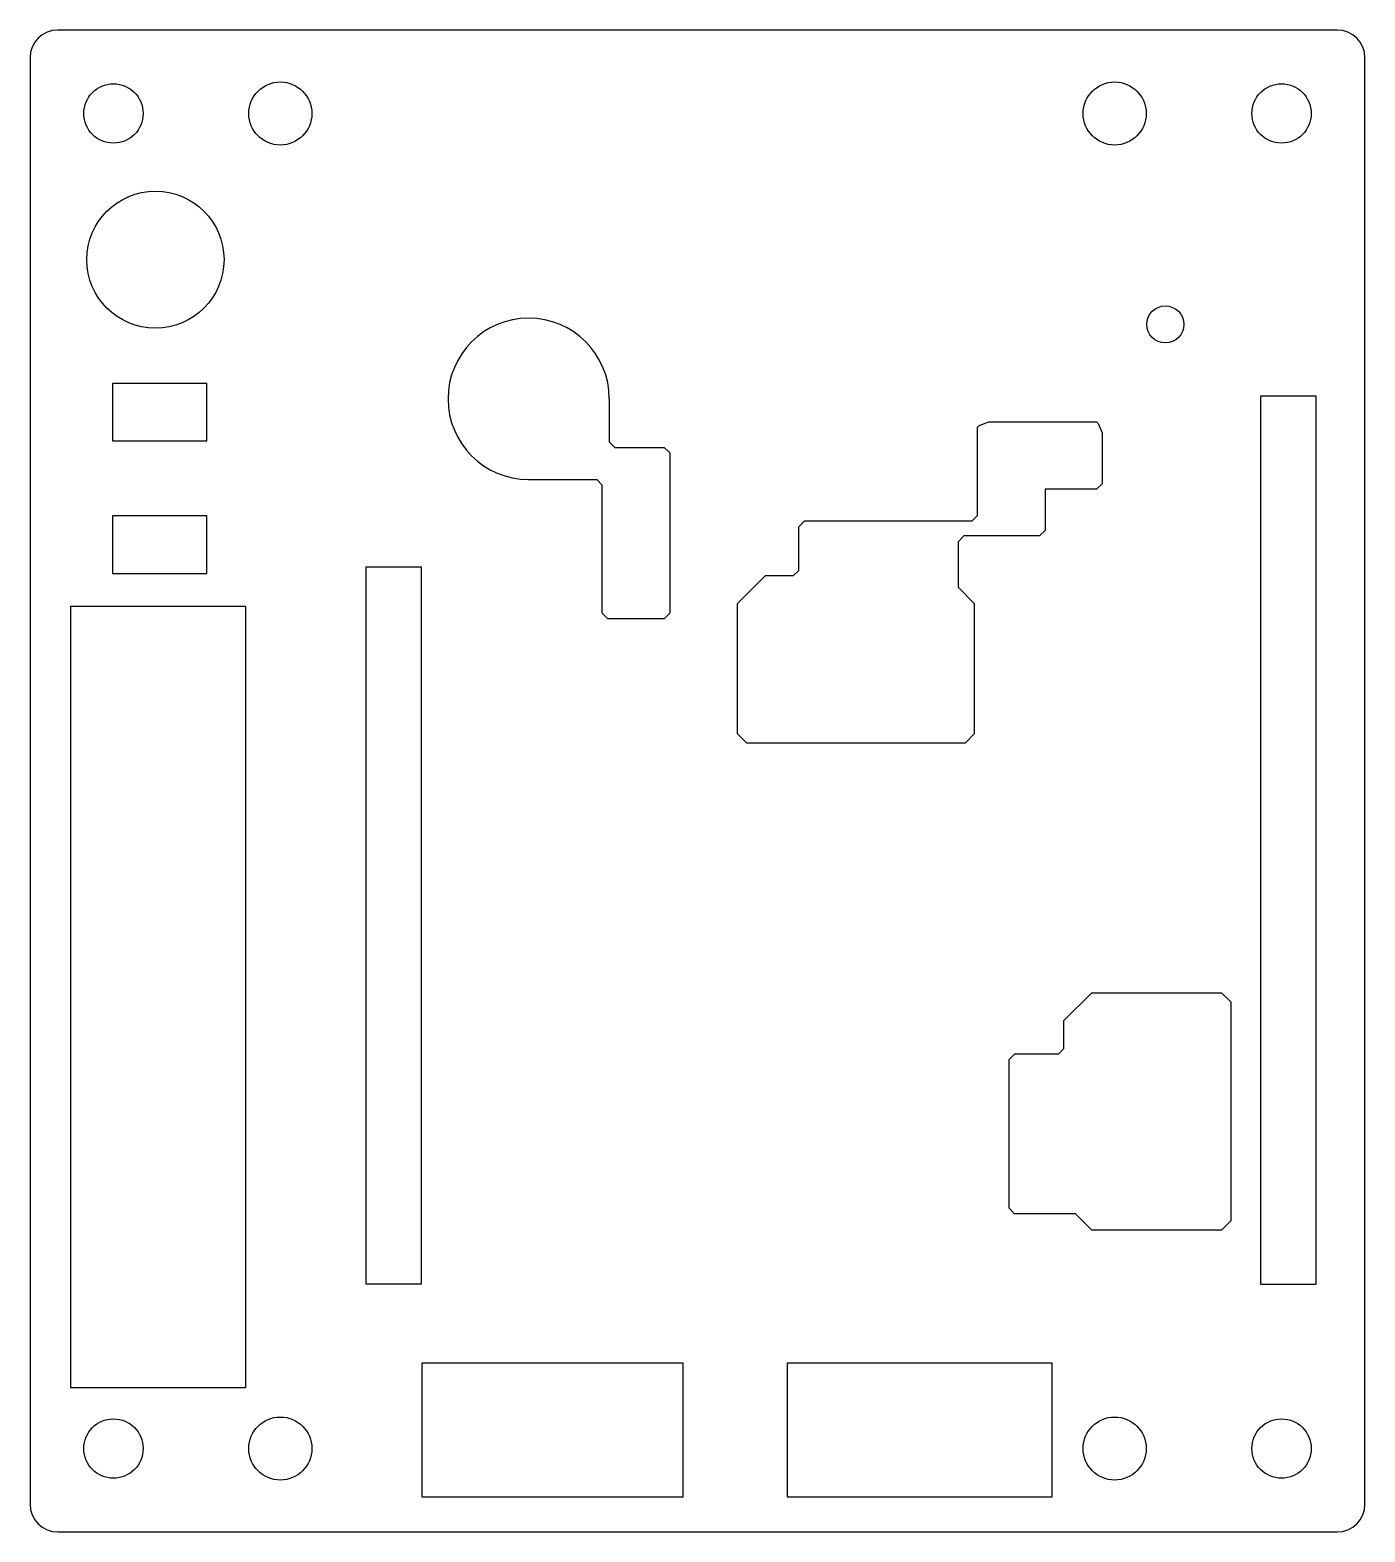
# Model space of a CAD drawing. Header units: millimetres. Extents: x 7.1 to 79.1, y 219.1 to 300.1.
import ezdxf

# ---------------------------------------------------------------- set-up
doc = ezdxf.new("R2010")
doc.units = ezdxf.units.MM
for name, color, linetype in [('Board_Outline', 7, 'Continuous'), ('Default', 7, 'Continuous'), ('Drill_Bottom', 7, 'Continuous'), ('Drill_Top', 7, 'Continuous'), ('Top_Silk', 7, 'Continuous')]:
    doc.layers.add(name, color=color, linetype=linetype)

msp = doc.modelspace()

# ---------------------------------------------------------------- linework, layer by layer
at = {"layer": 'Board_Outline', "color": 7, "linetype": 'Continuous'}
for p, q in [((77.57, 300.108), (8.567, 300.108)), ((7.067, 298.608), (7.067, 220.604)), ((79.07, 220.604), (79.07, 298.608)), ((8.567, 219.104), (77.57, 219.104))]:
    msp.add_line(p, q, dxfattribs=at)
at = {"layer": 'Default', "color": 7, "linetype": 'Continuous'}
for p, q in [((16.608, 281.045), (11.508, 281.045)), ((11.508, 281.045), (11.508, 277.945)), ((16.608, 277.945), (16.608, 281.045)), ((38.312, 280.219), (38.312, 277.901)), ((58.173, 273.922), (58.174, 278.684)), ((58.174, 278.684), (58.262, 278.772)), ((58.262, 278.772), (58.774, 278.984)), ((58.774, 278.984), (64.597, 278.984)), ((64.597, 278.984), (64.686, 278.896)), ((64.686, 278.896), (64.898, 278.383)), ((11.508, 277.945), (16.608, 277.945)), ((38.312, 277.901), (38.612, 277.601)), ((64.898, 278.383), (64.898, 275.641)), ((38.612, 277.601), (41.272, 277.601)), ((41.572, 277.301), (41.272, 277.601)), ((41.572, 277.301), (41.572, 268.658)), ((33.962, 275.869), (37.63, 275.869)), ((37.63, 275.869), (37.93, 275.569)), ((37.929, 268.658), (37.93, 275.569)), ((64.898, 275.641), (64.598, 275.341)), ((61.817, 275.341), (61.817, 273.122)), ((64.598, 275.341), (61.817, 275.341)), ((16.608, 273.9), (11.508, 273.9)), ((11.508, 273.9), (11.508, 270.8)), ((16.608, 270.8), (16.608, 273.9)), ((57.873, 273.622), (58.173, 273.922)), ((61.517, 272.822), (61.817, 273.122)), ((57.439, 272.822), (57.139, 272.522)), ((61.517, 272.822), (57.439, 272.822)), ((11.508, 270.8), (16.608, 270.8)), ((38.229, 268.358), (37.929, 268.658)), ((41.272, 268.358), (38.229, 268.358)), ((41.572, 268.658), (41.272, 268.358)), ((28.194, 228.206), (28.194, 221.006)), ((42.299, 221.006), (42.299, 228.206)), ((47.899, 228.206), (47.899, 221.006)), ((62.205, 221.006), (62.205, 228.206))]:
    msp.add_line(p, q, dxfattribs=at)
at = {"layer": 'Drill_Bottom', "color": 7, "linetype": 'Continuous'}
for centre, radius in [((13.83, 287.724), 3.7), ((68.304, 284.231), 1)]:
    msp.add_circle(centre, radius, dxfattribs=at)
msp.add_arc((33.962, 280.219), 4.35, 0, 270, dxfattribs=at)
at = {"layer": 'Drill_Top', "color": 7, "linetype": 'Continuous'}
for centre, radius in [((20.567, 295.608), 1.7), ((65.57, 295.608), 1.7), ((11.567, 295.608), 1.6), ((74.57, 295.608), 1.6), ((11.567, 223.603), 1.6), ((20.567, 223.603), 1.7), ((65.57, 223.603), 1.7), ((74.57, 223.603), 1.6)]:
    msp.add_circle(centre, radius, dxfattribs=at)
at = {"layer": 'Top_Silk', "color": 7, "linetype": 'Continuous'}
for p, q in [((76.443, 280.356), (73.443, 280.356)), ((73.443, 280.356), (73.443, 232.476)), ((76.443, 232.476), (76.443, 280.356)), ((48.826, 273.622), (48.526, 273.322)), ((48.526, 270.963), (48.526, 273.322)), ((57.873, 273.622), (48.826, 273.622)), ((57.139, 270.963), (57.139, 272.522)), ((57.139, 270.041), (57.139, 272.091)), ((25.181, 271.158), (25.181, 232.48)), ((25.181, 271.158), (28.181, 271.158)), ((28.181, 232.48), (28.181, 271.158)), ((45.217, 269.163), (46.717, 270.663)), ((48.226, 270.663), (46.717, 270.663)), ((48.526, 270.963), (48.226, 270.663)), ((58.017, 269.163), (57.139, 270.041)), ((9.255, 269.01), (9.256, 226.883)), ((18.685, 269.01), (9.255, 269.01)), ((18.685, 269.01), (18.686, 226.883)), ((45.217, 269.163), (45.217, 262.163)), ((58.017, 262.163), (58.017, 269.163)), ((45.217, 262.163), (45.717, 261.663)), ((45.717, 261.663), (57.517, 261.663)), ((57.517, 261.663), (58.017, 262.163)), ((64.332, 248.187), (62.832, 246.687)), ((64.332, 248.187), (71.332, 248.187)), ((71.332, 248.187), (71.832, 247.687)), ((71.832, 247.687), (71.832, 235.887)), ((62.832, 245.178), (62.832, 246.687)), ((59.872, 244.578), (60.172, 244.878)), ((62.532, 244.878), (60.172, 244.878)), ((62.532, 244.878), (62.832, 245.178)), ((59.872, 236.565), (59.872, 244.578)), ((59.872, 236.565), (60.172, 236.265)), ((62.532, 236.265), (60.172, 236.265)), ((63.454, 236.265), (61.404, 236.265)), ((64.332, 235.387), (63.454, 236.265)), ((71.832, 235.887), (71.332, 235.387)), ((71.332, 235.387), (64.332, 235.387)), ((25.181, 232.48), (28.181, 232.48)), ((73.443, 232.476), (76.443, 232.476)), ((42.299, 228.206), (28.194, 228.206)), ((62.205, 228.206), (47.899, 228.206)), ((18.686, 226.883), (9.256, 226.883)), ((28.194, 221.006), (42.299, 221.006)), ((47.899, 221.006), (62.205, 221.006))]:
    msp.add_line(p, q, dxfattribs=at)
for centre, start, end in [((8.567, 298.608), 90, 180), ((77.57, 298.608), 0, 90), ((8.567, 220.604), 180, 270), ((77.57, 220.604), 270, 0)]:
    msp.add_arc(centre, 1.5, start, end, dxfattribs=at)

doc.saveas('drawing.dxf')
